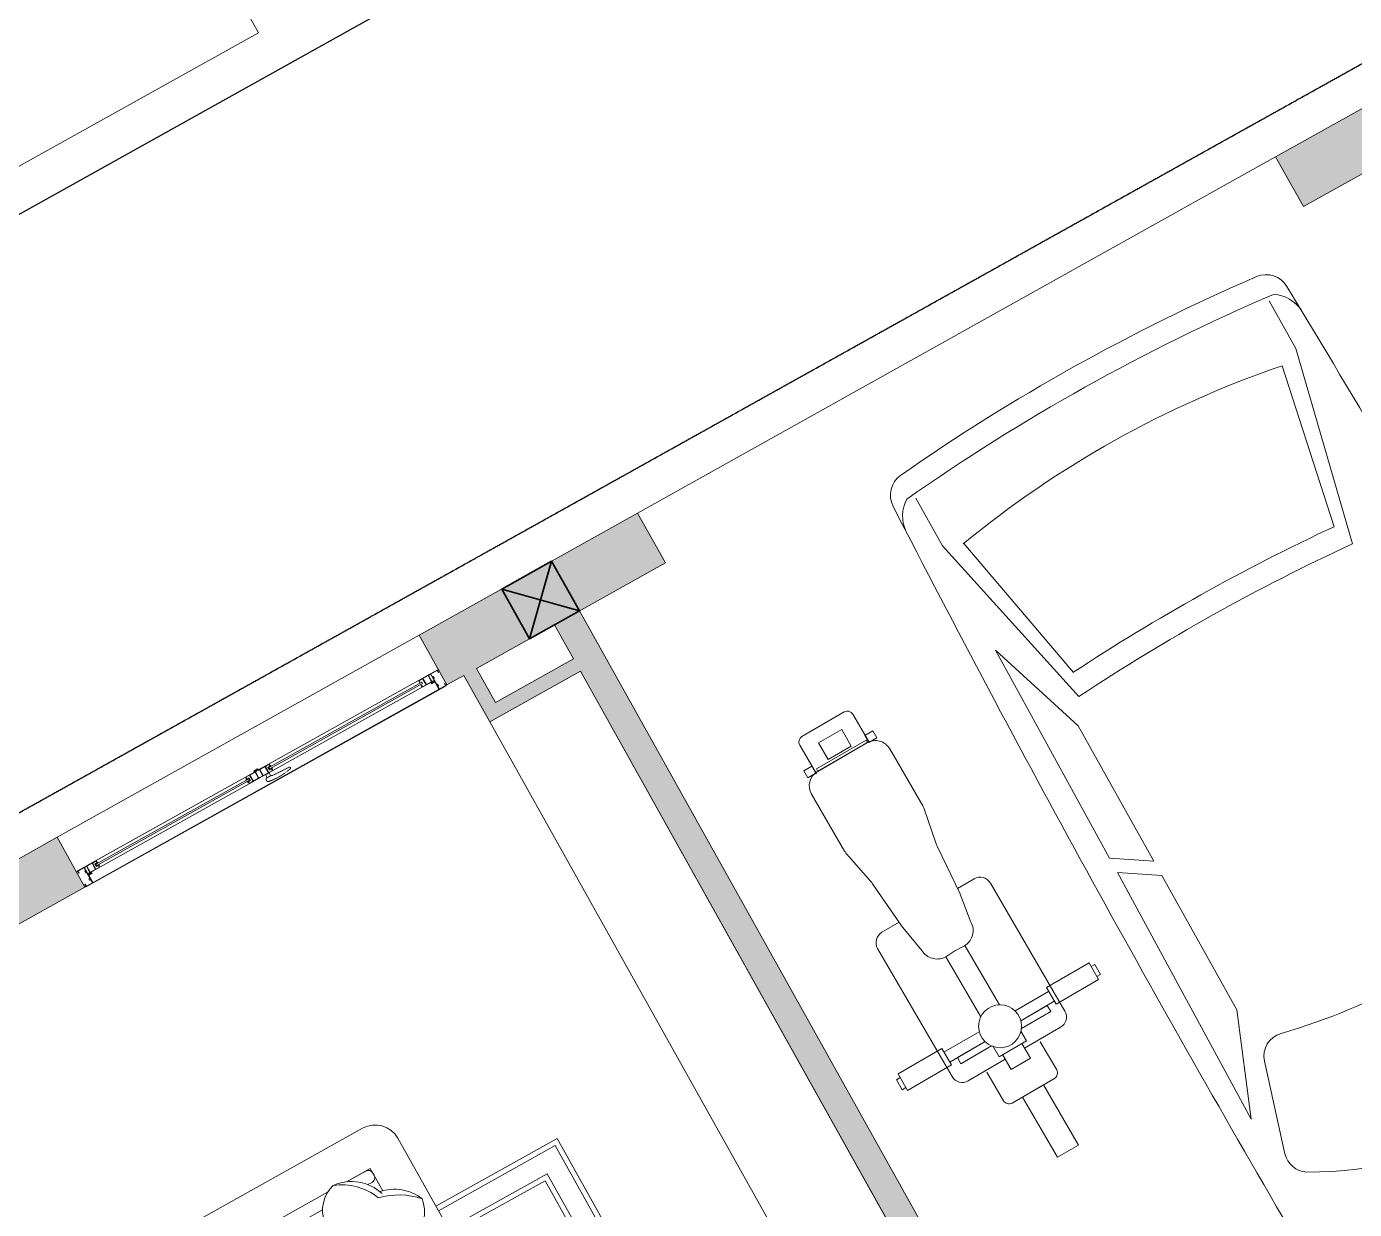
# Model space of a CAD drawing. Header units: millimetres. Extents: x 403824132 to 733479728, y 1974822364 to 2151530530.
# Drawn here: x 568773179 to 568778320, y 2063151095 to 2063155676 of the extents above; entities that cross this region are included whole.
import ezdxf

# ---------------------------------------------------------------- set-up
doc = ezdxf.new("R2010")
doc.units = ezdxf.units.MM
doc.linetypes.add('CENTER', pattern=[3, 1.5, -0.5, 0.5, -0.5])
doc.linetypes.add('HIDDEN', pattern=[0.75, 0.5, -0.25])
for name, color, linetype, lineweight in [('A-COT VACH', 2, 'Continuous', 35), ('A-HATCH', 251, 'Continuous', 5), ('boDnv', 54, 'Continuous', 25), ('E- RANH GIOI', 1, 'CENTER', 13), ('E- Tuong', 4, 'Continuous', 13), ('E-NoiThat', 32, 'Continuous', 9), ('i_Hatch', 250, 'Continuous', 13), ('LD-CUA', 146, 'Continuous', 13), ('LD-THAY', 9, 'Continuous', 13)]:
    doc.layers.add(name, color=color, linetype=linetype, lineweight=lineweight)
doc.layers.add('loKBT', color=42, linetype='Continuous')
doc.layers.add('QUYEN', color=7, linetype='Continuous')
doc.styles.add('rms', font='romans.shx', dxfattribs={"width": 0.7, "bigfont": 'vns.shx'})
doc.linetypes.add('ADL', pattern='A,0.125,-0.15,["++",rms,S=0.5,R=0,X=0,Y=-0.2245],-1.35,1.125', length=2.75)

# ---------------------------------------------------------------- blocks, each defined once
blk = doc.blocks.new('BT-01')
at = {"layer": 'E- RANH GIOI', "color": 5, "ltscale": 0.05, "true_color": 0x0000fa}
blk.add_lwpolyline([(7817633.011057521, 973557.9708671892), (7821118.305349792, 976886.1228364222), (7997537.775933203, 976804.6125764521), (8000748.965155855, 973573.9738049431), (8000595.61348106, 946074.50845045), (7997326.589338088, 942825.1649507495), (7819373.932606874, 942907.3835820169), (7816376.062353153, 946046.8015478152)], close=True, dxfattribs=at)
blk = doc.blocks.new('02PCAR01')
at = {"color": 0, "linetype": 'ByBlock'}
for p, q in [((-90.39052768432227, 26.87140577818968), (-54.3132060632254, 27.31692413403834)), ((-54.3132060632254, 27.31692413403834), (-67.49966556103323, 22.08449975347685)), ((-137.9997438427015, 26.02802630609608), (-144.9997438427015, 26.02802630609608)), ((-112.5247819854683, 20.16499277812227), (-137.9997438427015, 26.02802630609608)), ((-122.9401215569275, 26.61152007061128), (-92.48252692048048, 26.842350233243)), ((-109.2888132979967, 22.08449975347685), (-122.9401215569275, 26.61152007061128)), ((-89.35098485400906, 22.08449975347685), (-92.48252692048048, 26.842350233243)), ((-87.23477266372788, 22.08449975347685), (-90.39052768432227, 26.87140577818968)), ((-48.33139423533862, 25.72324851662847), (-60.00702973400734, 22.19852836608698)), ((-136.9130736546792, 23.49530788033076), (-115.5914849860858, 19.26288349976949)), ((-89.35098485400906, 22.08449975347685), (-109.2888132979967, 22.08449975347685)), ((-67.49966556103323, 22.08449975347685), (-87.23477266372788, 22.08449975347685)), ((-112.5133255233961, -20.10595152365045), (-137.9997438427015, -25.97197369390392)), ((-136.9130736546792, -23.35685276945196), (-115.5914849860858, -19.12442838889046)), ((-137.9997438427015, -25.97197369390392), (-144.9997438427015, -25.97197369390392))]:
    blk.add_line(p, q, dxfattribs=at)
for centre, radius, start, end in [((-145.4087945331544, 25.93781619222), 3.135129170786203, 92.11191054820023, 173.4899239594744), ((-77.24322301448002, -1914.326592704805), 1944.596564051584, 88.89024164479488, 92.01225468054943), ((-141.5738679889762, 24.61468900444811), 4.598671866932503, 94.39870535499537, 147.5288077091498), ((110.8856496775431, 0.09986506992822802), 260.7284208544678, 174.2342012638163, 185.7657987361837), ((111.8924411696164, 0.09986506992822802), 258.7568396342943, 174.0141861234871, 185.9858138765129), ((-47.46438045953186, 22.85126538426835), 3, 31.14552362731523, 106.7983717813038), ((-87.12257143773562, 0.09986506992822802), 48.72014591624971, 330.0774165555361, 29.92258344446024), ((-7.970602699153688, 0.09986506992822802), 131.0586831458064, 169.6897201036084, 190.3102798963917), ((-59.1400159582006, 19.32654523372685), 3, 106.7983717813038, 193.6630841216151), ((146.0145102396043, 0.09986506992822802), 262.311399289117, 175.797135393886, 184.2028646061139), ((147.7145241552159, 0.1035530634626411), 261.0114132064164, 175.5918764209578, 184.4407231079924), ((-142.7041877140125, 0.0998650699277732), 82.74774914337145, 347.0683172584346, 12.93168274156549), ((-145.4087945331537, -25.73808605236354), 3.135129170786203, 186.5100760405259, 267.8880894518131), ((-141.5738679889762, -24.41495886459211), 4.598671866932503, 212.4711922908502, 265.6012946450045), ((-77.24322301448638, 1914.526322844674), 1944.596564051597, 267.9877453194509, 271.1097583552053)]:
    blk.add_arc(centre, radius, start, end, dxfattribs=at)
blk = doc.blocks.new('kkkk')
h = blk.add_hatch(color=250)
edge = h.paths.add_edge_path()
edge.add_line((333058.7503477686, 105336.6100560361), (333060.2503477686, 105336.6100560361))
edge.add_line((333060.2503477686, 105336.6100560361), (333060.2503477686, 105341.6100560361))
edge.add_line((333060.2503477686, 105341.6100560361), (333061.7503477686, 105341.6100560361))
edge.add_line((333061.7503477686, 105341.6100560361), (333061.7503477686, 105371.6100560361))
edge.add_line((333061.7503477686, 105371.6100560361), (333027.5003477686, 105371.6100560361))
edge.add_line((333027.5003477686, 105371.6100560361), (333027.5003477686, 105386.6100560362))
edge.add_line((333027.5003477686, 105386.6100560362), (333022.1618856793, 105386.6100560362))
edge.add_line((333022.1618856793, 105386.6100560362), (333022.1618856793, 105383.6100560361))
edge.add_line((333022.1618856793, 105383.6100560361), (333023.6618856793, 105383.6100560361))
edge.add_line((333023.6618856793, 105383.6100560361), (333023.6618856793, 105385.1100560361))
edge.add_line((333023.6618856793, 105385.1100560361), (333026.0003477686, 105385.1100560361))
edge.add_line((333026.0003477686, 105385.1100560361), (333026.0003477686, 105378.0508778042))
edge.add_line((333026.0003477686, 105378.0508778042), (333023.6618856793, 105378.0508778042))
edge.add_line((333023.6618856793, 105378.0508778042), (333023.6618856793, 105379.5508778041))
edge.add_line((333023.6618856793, 105379.5508778041), (333022.1618856793, 105379.5508778041))
edge.add_line((333022.1618856793, 105379.5508778041), (333022.1618856793, 105376.5508778041))
edge.add_line((333022.1618856793, 105376.5508778041), (333026.0003477686, 105376.5508778041))
edge.add_line((333026.0003477686, 105376.5508778041), (333026.0003477686, 105371.6100560361))
edge.add_line((333026.0003477686, 105371.6100560361), (332991.7503477686, 105371.6100560361))
edge.add_line((332991.7503477686, 105371.6100560361), (332991.7503477686, 105341.6100560361))
edge.add_line((332991.7503477686, 105341.6100560361), (332993.2503477686, 105341.6100560361))
edge.add_line((332993.2503477686, 105341.6100560361), (332993.2503477686, 105336.6100560361))
edge.add_line((332993.2503477686, 105336.6100560361), (332994.7503477685, 105336.6100560361))
edge.add_line((332994.7503477685, 105336.6100560361), (332994.7503477685, 105341.6100560361))
edge.add_line((332994.7503477685, 105341.6100560361), (333002.2503477686, 105341.6100560361))
edge.add_line((333002.2503477686, 105341.6100560361), (333002.2503477686, 105343.1100560361))
edge.add_line((333002.2503477686, 105343.1100560361), (332993.2503477686, 105343.1100560361))
edge.add_line((332993.2503477686, 105343.1100560361), (332993.2503477686, 105370.1100560361))
edge.add_line((332993.2503477686, 105370.1100560361), (333006.8920954218, 105370.1100560361))
edge.add_arc((333010.0003477685, 105367.6396451521), 3.970410884021193, 141.5226399061715, 209.9999999996041)
edge.add_line((333006.5618710796, 105365.6544397101), (333007.8609091851, 105366.4044397101))
edge.add_arc((333010.0003477685, 105367.6396451522), 2.470410884022959, -390.0000000008324, -150.0000000000441, ccw=False)
edge.add_line((333012.1397863518, 105366.4044397101), (333013.4388244577, 105365.6544397101))
edge.add_arc((333010.0003477685, 105367.6396451521), 3.970410884017615, -29.99999999942238, 38.47736009484422)
edge.add_line((333013.1086001153, 105370.1100560362), (333040.3920954216, 105370.1100560361))
edge.add_arc((333043.5003477685, 105367.6396451521), 3.970410884021193, 141.5226399061715, 209.9999999996041)
edge.add_line((333040.0618710795, 105365.6544397101), (333041.3609091852, 105366.4044397101))
edge.add_arc((333043.5003477685, 105367.6396451522), 2.470410884022959, -390.0000000008324, -150.0000000000441, ccw=False)
edge.add_line((333045.639786352, 105366.4044397101), (333046.9388244575, 105365.6544397101))
edge.add_arc((333043.5003477685, 105367.6396451521), 3.970410884017615, -29.99999999942238, 38.47736009484422)
edge.add_line((333046.6086001155, 105370.1100560362), (333060.2503477686, 105370.1100560361))
edge.add_line((333060.2503477686, 105370.1100560361), (333060.2503477686, 105343.1100560361))
edge.add_line((333060.2503477686, 105343.1100560361), (333051.2503477687, 105343.1100560361))
edge.add_line((333051.2503477687, 105343.1100560361), (333051.2503477687, 105341.6100560361))
edge.add_line((333051.2503477687, 105341.6100560361), (333058.7503477686, 105341.6100560361))
edge.add_line((333058.7503477686, 105341.6100560361), (333058.7503477686, 105336.6100560361))
blk.add_lwpolyline([(333026.0003477686, 105378.0508778042), (333026.0003477686, 105385.1100560361), (333023.6618856793, 105385.1100560361), (333023.6618856793, 105383.6100560361), (333022.1618856793, 105383.6100560361), (333022.1618856793, 105386.6100560362), (333027.5003477686, 105386.6100560362), (333027.5003477686, 105371.6100560361), (333061.7503477686, 105371.6100560361), (333061.7503477686, 105341.6100560361), (333060.2503477686, 105341.6100560361), (333060.2503477686, 105336.6100560361), (333058.7503477686, 105336.6100560361), (333058.7503477686, 105341.6100560361), (333051.2503477687, 105341.6100560361), (333051.2503477687, 105343.1100560361), (333060.2503477686, 105343.1100560361), (333060.2503477686, 105370.1100560361), (333046.6086001155, 105370.1100560362, -0.3080097014273616), (333046.9388244575, 105365.6544397101), (333045.639786352, 105366.4044397101, 1.732050807573783), (333041.3609091852, 105366.4044397101), (333040.0618710795, 105365.6544397101, -0.3080097014276107), (333040.3920954216, 105370.1100560361), (333013.1086001153, 105370.1100560362, -0.3080097014273616), (333013.4388244577, 105365.6544397101), (333012.1397863518, 105366.4044397101, 1.732050807573783), (333007.8609091851, 105366.4044397101), (333006.5618710796, 105365.6544397101, -0.3080097014276107), (333006.8920954218, 105370.1100560361), (332993.2503477686, 105370.1100560361), (332993.2503477686, 105343.1100560361), (333002.2503477686, 105343.1100560361), (333002.2503477686, 105341.6100560361), (332994.7503477685, 105341.6100560361), (332994.7503477685, 105336.6100560361), (332993.2503477686, 105336.6100560361), (332993.2503477686, 105341.6100560361), (332991.7503477686, 105341.6100560361), (332991.7503477686, 105371.6100560361), (333026.0003477686, 105371.6100560361), (333026.0003477686, 105376.5508778041), (333022.1618856793, 105376.5508778041), (333022.1618856793, 105379.5508778041), (333023.6618856793, 105379.5508778041), (333023.6618856793, 105378.0508778042)], format="xyb", close=True)
blk = doc.blocks.new('ccccc')
h = blk.add_hatch(color=250)
h.paths.add_polyline_path([(333034.3144056356, 105325.3407150077), (333084.3144056355, 105325.3407150077), (333084.3144056355, 105326.8407150077), (333077.6940542447, 105326.8407150077), (333077.6940542447, 105353.8407150077), (333084.3144056355, 105353.8407150077), (333084.3144056355, 105355.3407150077), (333034.3144056356, 105355.3407150077), (333034.3144056356, 105346.7373347332), (333035.8144056356, 105346.7373347332), (333035.8144056356, 105353.8407150077), (333052.1347392885, 105353.8407150077), (333052.1347392885, 105326.8407150077), (333035.8144056356, 105326.8407150077), (333035.8144056356, 105333.9440952822), (333034.3144056356, 105333.9440952822)])
h.paths.add_polyline_path([(333053.6347392886, 105326.8407150077), (333053.6347392886, 105353.8407150077), (333076.1940542446, 105353.8407150077), (333076.1940542446, 105326.8407150077)], flags=16)
for p, q in [((333034.3144056356, 105346.7373347332), (333035.8144056356, 105346.7373347332)), ((333034.3144056356, 105333.9440952822), (333035.8144056356, 105333.9440952822)), ((333052.1347392885, 105353.8407150077), (333052.1347392885, 105326.8407150077)), ((333053.6347392886, 105353.8407150077), (333053.6347392886, 105326.8407150077)), ((333076.1940542446, 105353.8407150077), (333076.1940542446, 105326.8407150077)), ((333077.6940542447, 105353.8407150077), (333077.6940542447, 105326.8407150077)), ((333084.3144056355, 105355.3407150077), (333084.3144056355, 105353.8407150077)), ((333084.3144056355, 105326.8407150077), (333084.3144056355, 105325.3407150077))]:
    blk.add_line(p, q)
for points in [[(333084.3144056355, 105355.3407150077), (333034.3144056356, 105355.3407150077), (333034.3144056356, 105346.7373347332)], [(333034.3144056356, 105333.9440952822), (333034.3144056356, 105325.3407150077), (333084.3144056355, 105325.3407150077)], [(333052.1347392885, 105353.8407150077), (333035.8144056356, 105353.8407150077), (333035.8144056356, 105346.7373347332)], [(333035.8144056356, 105333.9440952822), (333035.8144056356, 105326.8407150077), (333052.1347392885, 105326.8407150077)], [(333076.1940542446, 105353.8407150077), (333053.6347392886, 105353.8407150077)], [(333084.3144056355, 105353.8407150077), (333077.6940542447, 105353.8407150077)], [(333053.6347392886, 105326.8407150077), (333076.1940542446, 105326.8407150077)], [(333077.6940542447, 105326.8407150077), (333084.3144056355, 105326.8407150077)]]:
    blk.add_lwpolyline(points)
blk = doc.blocks.new('dasdsd')
at = {"linetype": 'HIDDEN', "ltscale": 0.05}
for p, q in [((-9.569141384446992, -15.90723716295906), (-9.569141384446992, 0)), ((9.569141384446992, 0), (-9.569141384446992, 0)), ((9.569141384446992, -15.90723716294451), (9.569141384446992, 0)), ((-16.34979056974407, -18.90631077674334), (-107.8912883332232, -23.1459015282162)), ((-10.46026030555367, -16.12276114153791), (-15.45867164875381, -18.69078679804806)), ((9.569141384330578, -15.90723716295906), (-9.569141384446992, -15.90723716295906))]:
    blk.add_line(p, q, dxfattribs=at)
for centre, radius, start, end in [((-106.2585171776591, -28.09938181765028), 5.215640768237306, 108.2433054779571, 251.7566945220429), ((-40.96028682653559, 286.6360905124457), 326.6202464477597, 258.1751875100508, 278.8996242376831), ((-16.34979056974407, -16.9563107767899), 1.95, 270, 297.1926651147454), ((-9.569141384446992, -17.85723716302891), 1.95, 90, 117.1926651147453), ((9.569141384446992, -25.97958644191385), 10.07234927896024, 270, 90)]:
    blk.add_arc(centre, radius, start, end, dxfattribs=at)
blk = doc.blocks.new('fffsf')
h = blk.add_hatch(color=250)
h.paths.add_polyline_path([(333183.8310297608, 105395.8081060237), (333133.8310297608, 105395.8081060237), (333133.8310297608, 105394.3081060237), (333140.4513811519, 105394.3081060237), (333140.4513811519, 105367.3081060237), (333133.8310297608, 105367.3081060237), (333133.8310297608, 105364.3081060237), (333118.8310297608, 105364.3081060237), (333118.8310297608, 105361.3081060237), (333135.3310297608, 105361.3081060237), (333135.3310297608, 105365.8081060237), (333183.8310297608, 105365.8081060237), (333183.8310297608, 105374.4114862982), (333182.3310297608, 105374.4114862982), (333182.3310297608, 105367.3081060237), (333166.0106961079, 105367.3081060237), (333166.0106961079, 105394.3081060237), (333182.3310297608, 105394.3081060237), (333182.3310297608, 105387.2047257492), (333183.8310297608, 105387.2047257492)])
h.paths.add_polyline_path([(333164.5106961079, 105394.3081060237), (333164.5106961079, 105367.3081060237), (333141.9513811518, 105367.3081060237), (333141.9513811518, 105394.3081060237)], flags=16)
for p, q in [((333133.8310297608, 105395.8081060237), (333133.8310297608, 105394.3081060237)), ((333140.4513811519, 105394.3081060237), (333140.4513811519, 105367.3081060237)), ((333141.9513811518, 105394.3081060237), (333141.9513811518, 105367.3081060237)), ((333164.5106961079, 105394.3081060237), (333164.5106961079, 105367.3081060237)), ((333166.0106961079, 105394.3081060237), (333166.0106961079, 105367.3081060237)), ((333183.8310297608, 105387.2047257492), (333182.3310297608, 105387.2047257492)), ((333183.8310297608, 105374.4114862982), (333182.3310297608, 105374.4114862982))]:
    blk.add_line(p, q)
for points in [[(333133.8310297608, 105395.8081060237), (333183.8310297608, 105395.8081060237), (333183.8310297608, 105387.2047257492)], [(333133.8310297608, 105394.3081060237), (333140.4513811519, 105394.3081060237)], [(333141.9513811518, 105394.3081060237), (333164.5106961079, 105394.3081060237)], [(333166.0106961079, 105394.3081060237), (333182.3310297608, 105394.3081060237), (333182.3310297608, 105387.2047257492)], [(333183.8310297608, 105374.4114862982), (333183.8310297608, 105365.8081060237), (333135.3310297608, 105365.8081060237), (333135.3310297608, 105361.3081060237), (333118.8310297608, 105361.3081060237)], [(333133.8310297608, 105367.3081060237), (333133.8310297608, 105364.3081060237), (333118.8310297608, 105364.3081060237), (333118.8310297608, 105361.3081060237)], [(333140.4513811519, 105367.3081060237), (333133.8310297608, 105367.3081060237)], [(333164.5106961079, 105367.3081060237), (333141.9513811518, 105367.3081060237)], [(333182.3310297608, 105374.4114862982), (333182.3310297608, 105367.3081060237), (333166.0106961079, 105367.3081060237)]]:
    blk.add_lwpolyline(points)
blk = doc.blocks.new('*U231')
for points in [[(88.41580056528618, 82.17994154020562), (88.41580056524253, 80.6033802745078), (77.17966634732147, 80.60338027449323), (77.17966634729966, 69.39661972550675), (88.41580056521342, 69.39661972551403), (88.41580056528618, 67.82005845976528, 0.2403906807314063), (91.14311726333106, 71.99999999998546), (80.17966634737968, 71.99999999998546), (80.17966634732147, 77.99999999998543), (91.14311726327287, 77.99999999998543, 0.2403906807301442)], [(747.0841994087092, 82.17994154014741), (747.0841994087821, 80.6033802744132), (758.3203336266887, 80.60338027440594), (758.320333626674, 69.39661972541944), (747.0841994087527, 69.39661972542672), (747.0841994087092, 67.82005845970707, -0.2403906807314063), (744.3568827107155, 71.99999999992724), (755.3203336266594, 71.99999999992724), (755.3203336266157, 77.99999999993452), (744.3568827106645, 77.99999999994179, -0.2403906807301442)], [(852.9158005387505, 82.17994153920152), (852.9158005387869, 80.60338027349644), (841.6796663208733, 80.60338027346006), (841.6796663209313, 69.39661972447357), (852.9158005388452, 69.39661972450267), (852.9158005387795, 67.82005845875392, 0.2403906807314063), (855.6431172367592, 71.99999999901047), (844.6796663208077, 71.99999999896681), (844.6796663208513, 77.99999999895226), (855.6431172368026, 77.99999999898864, 0.2403906807301442)]]:
    blk.add_hatch(color=250).paths.add_polyline_path(points)
for p, q in [((797.4999999738353, 89.99999999997091), (44.50000000021828, 90.00000000004366)), ((797.4999999738208, 89.99999999991269), (88.00000000023283, 89.99999999998545)), ((88.00000000024738, 59.99999999998546), (797.4999999738353, 59.99999999989814)), ((802.4999999737263, 89.9999999988213), (1511.999999929233, 89.99999999983993)), ((1511.999999929306, 59.99999999983993), (802.4999999738063, 59.99999999880675)), ((35.00000000011642, 20), (1564.99999992935, 20))]:
    blk.add_line(p, q)
for points in [[(88.41580056528618, 82.17994154020562), (88.41580056524253, 80.6033802745078), (77.17966634732147, 80.60338027449323), (77.17966634729966, 69.39661972550675), (88.41580056521342, 69.39661972551403), (88.41580056528618, 67.82005845976528, 0.2403906807314063), (91.14311726333106, 71.99999999998546), (80.17966634737968, 71.99999999998546), (80.17966634732147, 77.99999999998543), (91.14311726327287, 77.99999999998543, 0.2403906807301443)], [(747.0841994087092, 82.17994154014741), (747.0841994087821, 80.6033802744132), (758.3203336266887, 80.60338027440594), (758.320333626674, 69.39661972541944), (747.0841994087527, 69.39661972542672), (747.0841994087092, 67.82005845970707, -0.2403906807314063), (744.3568827107155, 71.99999999992724), (755.3203336266594, 71.99999999992724), (755.3203336266157, 77.99999999993452), (744.3568827106645, 77.99999999994179, -0.2403906807301443)], [(852.9158005387505, 82.17994153920152), (852.9158005387869, 80.60338027349644), (841.6796663208733, 80.60338027346006), (841.6796663209313, 69.39661972447357), (852.9158005388452, 69.39661972450267), (852.9158005387795, 67.82005845875392, 0.2403906807314063), (855.6431172367592, 71.99999999901047), (844.6796663208077, 71.99999999896681), (844.6796663208513, 77.99999999895226), (855.6431172368026, 77.99999999898864, 0.2403906807301443)]]:
    blk.add_lwpolyline(points, format="xyb", close=True)
for points in [[(755.3203336266594, 71.99999999992724), (80.17966634737968, 71.99999999998546), (80.17966634732147, 77.99999999998543), (755.3203336266157, 77.99999999993452)], [(844.6796663209383, 71.99999999894499), (1519.820333582145, 71.9999999998545), (1519.820333582058, 77.99999999986177), (844.6796663208513, 77.99999999895226)]]:
    blk.add_lwpolyline(points, close=True)
at = {"rotation": 270}
blk.add_blockref('kkkk', (-105336.6100560361, 333081.7503477685), dxfattribs=at)
at = {"xscale": -1}
for name, p, rotation in [('ccccc', (333122.3144056175, -105265.3407150657), 359.9999999999902), ('fffsf', (-332331.3310300827, 105455.8081050878), 180.0000000001608), ('kkkk', (106936.6100559654, 333081.7503477685), 90)]:
    blk.add_blockref(name, p, dxfattribs=dict(at, rotation=rotation))
for p in [(-332286.8144056801, -105265.3407149498), (-331522.3144054107, -105265.3407159424)]:
    blk.add_blockref('ccccc', p)
at = {"xscale": -0.8000000000000002, "yscale": 0.8, "zscale": 0.8}
blk.add_blockref('dasdsd', (827.4999999738206, 59.99999999895225), dxfattribs=at)
blk = doc.blocks.new('A$C216856CC')
at = {"layer": 'E-NoiThat'}
for points in [[(176.8265157416463, 712.1105717122556), (176.8265157416463, 829.6808101832866), (217.3498374596238, 829.6808101832866), (217.3498374596238, 712.1105717122556)], [(6.899621650576591, 572.9947678148746), (6.899621650576591, 605.1742556467652), (89.91815732419491, 605.1742556467652), (89.91815732419491, 572.9947678148746)], [(293.7998850494623, 572.9947678148746), (293.7998850494623, 605.1742556467652), (379.0998043119907, 605.1742556467652), (379.0998043119907, 572.9947678148746)], [(125.1154280155897, 51.84368346631527), (125.1154280155897, 65.23188790678978), (140.7440181002021, 65.23188790678978), (140.7440181002021, 51.84368346631527)], [(142.8715956881642, 64.48827546834946), (142.8715956881642, 59.60648247599602), (239.4799063354731, 59.60648247599602), (239.4799063354731, 64.48827546834946)], [(214.6321805715561, 55.67790674418211), (214.6321805715561, 23.37311036139727), (169.3796485289931, 23.37311036139727), (169.3796485289931, 55.67790674418211)], [(244.0472099259496, 51.84368346631527), (244.0472099259496, 65.23188790678978), (259.6758000105619, 65.23188790678978), (259.6758000105619, 51.84368346631527)]]:
    blk.add_lwpolyline(points, close=True, dxfattribs=at)
for points in [[(248.0921995937824, 645.6236260533333), (248.0921995937824, 701.5460091903806, 0.4142135623730951), (237.5921995863318, 712.0460091903806), (155.1982795074582, 712.0460091903806, 0.4142135623730951), (144.6982795074582, 701.5460091903806)], [(144.6982795074582, 701.5460091903806), (144.6982795074582, 646.7258046343923, 0.4142135623730951)], [(172.8966213539242, 642.6126736775037), (102.9127910807728, 642.6126736775037, 0.4142135623730911), (82.91279108822346, 622.6126736849546)], [(248.7887754589319, 353.037545979023), (282.6611625626683, 353.037545979023, 0.4142135623730951), (302.6611625626683, 373.0375459715723), (302.6611625626683, 622.6126736849546, 0.4142135623730951), (282.6611625626683, 642.6126736775037), (210.4944104701281, 642.6126736775037, 0.5203090180313238)], [(82.91279108822346, 622.6126736849546), (82.91279108822346, 373.0375459715723, 0.4142135623730951), (102.9127910807728, 353.037545979023), (135.3773780912161, 353.037545979023, 0.5261908583440305)], [(192.083076775074, 64.23520491272211), (143.8525915667414, 64.23520491272211, -0.4142135623730951), (115.8525915667414, 92.23520491272212), (115.8525915667414, 203.2213668897748, -0.0494171127129424), (116.3969490528106, 208.7156997993588), (128.6139365136623, 269.7650110945105, 0.0410653586469262), (129.1427349820732, 274.3260364606976), (136.1650006398558, 362.9811720773578, 0.0083348399131869), (136.1805596575141, 363.9144796207547), (144.311625920236, 413.3386121243238, -0.2064210789871421), (153.0919918492436, 433.7004800662398), (154.5149080455303, 435.0435753315686, -0.1914251699310122), (173.7345421165228, 442.6817073971034), (192.083076775074, 441.6948159411547, -0.1968497008107236)], [(192.083076775074, 64.23520491272211), (240.3135619834066, 64.23520491272211, 0.4142135623730951), (268.3135619834065, 92.23520491272212), (268.3135619834065, 203.2213668897748, 0.0494171127129424), (267.7692044973373, 208.7156997993588), (255.5522170364857, 269.7650110945105, -0.0410653586469262), (255.0234185680747, 274.3260364606976), (248.0011529102922, 362.9811720773578, -0.0083348399131869), (247.9855938926339, 363.9144796207547), (239.8545276224613, 413.3386121243238, 0.2064210789871421), (231.0741616934538, 433.7004800662398), (229.6512455046177, 435.0435753315686, 0.1914251699310122), (210.4316114261747, 442.6817073971034), (192.083076775074, 441.6948159411547, 0.1968497008107236)], [(243.7502045035362, 66.42220956087111), (243.7502045035362, 10.49982642382383, -0.4142135623730951), (233.2502044960857, -0.0001735836267471), (150.8562844246626, -0.0001735836267471, -0.4142135623730951), (140.356284417212, 10.49982642382383)], [(140.356284417212, 10.49982642382383), (140.356284417212, 65.32003097236156, -0.4142135623730951)]]:
    blk.add_lwpolyline(points, format="xyb", dxfattribs=at)
for points in [[(172.8966213539242, 633.468330591917), (172.8966213539242, 662.4380327165128), (210.4944104701281, 662.4380327165128), (210.4944104701281, 633.468330591917)], [(163.7406066209078, 633.468330591917), (163.7406066209078, 614.6957485452292)], [(217.3104570806026, 612.6409727111458), (217.3104570806026, 633.468330591917), (163.7406066209078, 633.468330591917)], [(103.7996884435415, 599.5774739906193), (103.7996884435415, 611.4514956995845), (161.0328559726475, 611.4514956995845)], [(219.2007202208042, 611.4514956995845), (278.7725856825709, 611.4514956995845), (278.7725856825709, 599.5774739906193), (224.987880602479, 599.5774739906193)], [(0.0001914501190186, 580.2900148108602), (0.0001914501190186, 599.4778056889772), (6.899621650576591, 599.4778056889772)], [(89.91815732419491, 599.4778056889772), (155.2182724252343, 599.4778056889772)], [(155.2456955909729, 599.5774739906193), (103.7996884435415, 599.5774739906193)], [(225.015303760767, 599.4778056889772), (293.7998850494623, 599.4778056889772)], [(379.0998043119907, 599.4778056889772), (386.5550962910056, 599.4778056889772), (386.5550962910056, 580.2900148108602), (379.0998043119907, 580.2900148108602)], [(6.899621650576591, 580.2900148108602), (0.0001914501190186, 580.2900148108602)], [(155.2432295680046, 580.2900148108602), (89.91815732419491, 580.2900148108602)], [(210.4944104701281, 560.0322435125709), (210.4944104701281, 442.6816369816661)], [(293.7998850494623, 580.2900148108602), (224.9903466254473, 580.2900148108602)], [(172.8966213539242, 442.6691668927667), (172.8966213539242, 558.1087501570581)]]:
    blk.add_lwpolyline(points, dxfattribs=at)
blk.add_circle((190.1167880967259, 589.9292857572436), 36.18121928078062, dxfattribs=at)
blk = doc.blocks.new('COT220')
at = {"layer": 'i_Hatch'}
h = blk.add_hatch(color=256, dxfattribs=at)
h.dxf.hatch_style = 1
h.paths.add_polyline_path([(-124343785.6764652, 101818213.3575816), (-124343565.6764652, 101818213.3575816), (-124343565.6764652, 101818433.3575816), (-124343785.6764652, 101818433.3575816)])
at = {"layer": 'A-COT VACH'}
for p, q in [((-124343785.6764652, 101818433.3575816), (-124343565.6764652, 101818213.3575816)), ((-124343785.6764652, 101818213.3575816), (-124343565.6764652, 101818433.3575816))]:
    blk.add_line(p, q, dxfattribs=at)
blk.add_lwpolyline([(-124343785.6764652, 101818213.3575816), (-124343565.6764652, 101818213.3575816), (-124343565.6764652, 101818433.3575816), (-124343785.6764652, 101818433.3575816)], close=True, dxfattribs=at)
blk = doc.blocks.new('LUOICOT A-BT2')
at = {"layer": 'E- Tuong'}
blk.add_blockref('COT220', (131378670.6949603, -100973722.6225808), dxfattribs=at)
blk = doc.blocks.new('sâssgsgsg')
at = {"layer": 'E-NoiThat'}
for p, q in [((7036333.00039451, 846235.1082182481), (7036333.000394378, 849725.9273127228)), ((7036869.000394376, 849725.9273127228), (7036333.000394378, 849725.9273127228)), ((7036333.000394378, 849725.9273127228), (7036869.000394376, 849725.9273127228)), ((7036353.000394507, 846255.1082182478), (7036353.000394378, 849705.9273127225)), ((7036353.000394378, 849705.9273127225), (7036869.000394376, 849705.9273127225)), ((7036433.000394509, 846335.1082182478), (7036433.000394378, 849625.9273127223)), ((7036433.000394378, 849625.9273127223), (7036869.000394376, 849625.9273127223)), ((7036453.000394507, 846355.1082182478), (7036453.000394378, 849605.9273127223)), ((7036453.000394378, 849605.9273127223), (7036869.000394376, 849605.9273127223))]:
    blk.add_line(p, q, dxfattribs=at)
blk.add_lwpolyline([(7036869.000394375, 849426.0635205688, 0.4142135623730966), (7036969.000394378, 849326.0635205688), (7037569.000394376, 849326.0635205688, 0.4142135623730688), (7037619.000394376, 849376.0635205688, 0.4142135623730998), (7037669.000394376, 849326.0635205688), (7038169.000394375, 849326.0635205688, 0.4142135623730955), (7038219.000394378, 849376.0635205688, 0.4142135623730851), (7038269.000394379, 849326.0635205688), (7038869.000394378, 849326.0635205688, 0.4142135623730955), (7038969.000394375, 849426.0635205688), (7038969.000394375, 850026.0635205688, 0.4142135623730998), (7038869.000394378, 850126.0635205688), (7036969.000394378, 850126.0635205688, 0.4142135623730966), (7036869.000394375, 850026.0635205688)], format="xyb", close=True, dxfattribs=at)
for points in [[(7036900.822140737, 849776.5364591808, -0.1477298758543702), (7037046.957810538, 849862.4665208043, -0.2133427585932454), (7037175.901002497, 849988.4972551645, -0.1786618101816585)], [(7037026.769031838, 849869.3149963947, -0.30666349490175), (7037175.901002497, 849988.4972551645, -0.3063299663357472), (7037273.324797737, 849879.652533132, 0.8728471598091934)], [(7037057.156197622, 849926.0635205688), (7037039.000394378, 849926.0635205688, -0.4142135623730951), (7037019.000394378, 849946.0635205688), (7037019.000394378, 849956.063520569, -0.4142135623730951), (7037039.000394378, 849976.0635205688)], [(7037039.000394378, 849976.0635205688), (7037124.18651943, 849976.0635205688, -0.4142135623730951)], [(7037207.368385288, 849976.0635205688), (7037599.000394378, 849976.0635205688, -0.4142135623730951), (7037619.000394376, 849956.063520569), (7037619.000394376, 849946.0635205688, -0.4142135623730995), (7037599.000394378, 849926.0635205688), (7037257.715322229, 849926.0635205688, -0.4142135623730951)], [(7037044.092389883, 849650.5057248208, -0.3567723648219203), (7036900.822140737, 849776.5364591808, -0.2495420503229877), (7037030.638134168, 849880.3964981621, 9.616880347716284)]]:
    blk.add_lwpolyline(points, format="xyb", dxfattribs=at)
blk.add_lwpolyline([(7037019.000394378, 849877.801620129), (7037019.000394378, 849976.0635205688), (7037124.18651943, 849976.0635205688)], dxfattribs=at)
blk = doc.blocks.new('TANG 1 BT2')
at = {"layer": 'A-HATCH'}
h = blk.add_hatch(color=256, dxfattribs=at)
h.dxf.hatch_style = 1
h.paths.add_polyline_path([(7034885.016477197, 743949.9895622452), (7031305.001144093, 743949.9993957093), (7031305.000357582, 743949.9986092001), (7031305.000357582, 743729.9986091999), (7031085.000360887, 743729.9986091999), (7031085.000377658, 742614.9627019184), (7031305.000360774, 742614.9627019184), (7031305.000360774, 743129.9983872522), (7031509.983739295, 743129.9983872522), (7031509.983736716, 743729.988434803), (7034885.006205329, 743729.9884605338), (7034885.016477197, 743729.9987324029)])
h.paths.add_polyline_path([(7031454.98373906, 743184.9983872523), (7031305.000360775, 743184.9983872523), (7031305.000360774, 743729.9884332322), (7031454.983736717, 743729.9884343816)], flags=16)
h.paths.add_polyline_path([(7035285.000362367, 743949.9884635829), (7034885.016477197, 743949.9895622452), (7034885.016477197, 743729.9884605338), (7035285.000362367, 743729.9884635832)])
h.paths.add_polyline_path([(7039684.99018249, 743949.9986090956), (7037685.000362367, 743949.9986090956), (7037685.000362367, 743729.9986090956), (7039684.99018249, 743729.9986090956)])
h.paths.add_polyline_path([(7039904.992526473, 743729.9962651127), (7039904.990182487, 743729.9986090956), (7039684.99018249, 743729.9986090956), (7039684.995308442, 743230.0043080507), (7039904.9951996, 743230.0043080507)])
h.paths.add_polyline_path([(7039905.000391372, 742030.0043080507), (7039685.000391375, 742030.0043080507), (7039684.990393587, 740900.0131716445), (7039684.99039356, 740994.901809001), (7039904.990393559, 740994.9018074184)])
h.paths.add_polyline_path([(7039904.990253915, 739794.9018074183), (7039684.990461097, 739794.901809001), (7039684.990455665, 739250.0079023986), (7039904.990186377, 739250.0079023986)])
h.paths.add_polyline_path([(7039684.990186378, 739250.007922022), (7037635.004339377, 739250.013376742), (7037634.946542817, 739590.0133771795), (7037525.005135722, 739590.0150350961), (7037525.007018037, 738162.4950877747), (7037745.007018037, 738162.4950877747), (7037745.004648698, 739030.0139953161), (7039684.990186378, 739030.0085229708)])
h.paths.add_polyline_path([(7040124.925166259, 739450.0348438494), (7039904.990186377, 739450.0397942776), (7039904.990186377, 739250.0079023986), (7039904.990186377, 739030.0079023986), (7039684.990186378, 739030.0079023986), (7039562.467362756, 739030.0082872063), (7039562.462587025, 738810.048940668), (7040124.909244117, 738810.0349207189)])
h.paths.add_polyline_path([(7034885.016481191, 739140.0079063979), (7034105.000463389, 739140.0146268981), (7034105.000458183, 739250.0146295009), (7033995.000458181, 739250.0146242934), (7033995.000463388, 739140.0146138512), (7031305.000361502, 739140.0146138087), (7031305.000361502, 739030.014613809), (7031865.000353775, 739030.0146138206), (7031865.000353719, 738029.8988647382), (7032085.000353837, 738029.8988647382), (7032085.00035384, 739030.0146138241), (7034885.016481191, 739030.0080258101)])
h.paths.add_polyline_path([(7034105.000411797, 740450.0146169773), (7031305.000360778, 740450.0146408022), (7031305.000360774, 741814.9627019184), (7031085.000389695, 741814.9627019181), (7031085.000428975, 739250.007902503), (7031305.00036076, 739250.007902503), (7031305.000360767, 740340.0146397138), (7033995.000406576, 740340.0146397067), (7033995.000420305, 740050.0146242934), (7034105.000420306, 740050.0146295009), (7034105.000411782, 740230.0144501548)])
h.paths.add_polyline_path([(7032084.979888832, 736229.8988693275), (7031864.97988883, 736229.8988693275), (7031865.000316807, 735229.9882957052), (7031304.990203068, 735229.9882958824), (7031304.990203068, 735119.9882959515), (7031455.011420853, 735119.9882998263), (7031455.011420853, 734774.9723907056), (7031305.000620672, 734774.9723907056), (7031305.000452586, 735009.9882221747), (7031304.990203068, 735009.9984716921), (7031085.000584539, 735009.9984716921), (7031085.000930129, 734609.988422782), (7031305.000738667, 734609.988422782), (7031305.000660008, 734719.972390706), (7031510.011420853, 734719.9723907056), (7031510.011420853, 735119.9883012469), (7033974.947972811, 735119.9984178026), (7033974.947967128, 735229.9984521626), (7032085.000316926, 735229.9882956705)])
h.paths.add_polyline_path([(7034885.006322771, 735009.9985949098), (7034885.006322771, 735119.9985949097), (7034774.947972809, 735119.9984716825), (7034774.947967128, 735229.9984644003), (7034885.006322771, 735229.9966823448), (7034885.006322771, 735229.9985949098), (7035105.006322772, 735229.9985949098), (7035395.000362367, 735229.9884245695), (7035395.000362367, 735009.9884245624), (7034995.006322802, 735009.9985988338)])
h.paths.add_polyline_path([(7034995.006322802, 735009.9985988338), (7034885.006322771, 735009.9985949098), (7034885.006322771, 729329.5131336151), (7034995.011618304, 729329.5131336151), (7034995.011481138, 729479.5025916767), (7035339.997102489, 729479.5067647197), (7035339.997102489, 729329.5131336151), (7034505.00528422, 729329.5131336151), (7034505.005471215, 729109.5131336151), (7035470.095056759, 729109.5057209823), (7035470.098071593, 729329.5057209823), (7035394.997102488, 729329.5131336153), (7035394.997102488, 729534.5067571229), (7034995.011430843, 729534.5025916727)])
h.paths.add_polyline_path([(7039684.980028003, 735229.9984716028), (7037745.004308376, 735229.9984716028), (7037745.007173102, 735962.4950877748), (7037525.007173101, 735962.4950877748), (7037525.003605383, 735009.9907501462), (7039684.969881094, 735009.9883246938), (7039684.980028003, 735009.9984716027)])
h.paths.add_polyline_path([(7040124.905426771, 735449.9980062945), (7039562.416944069, 735449.9980256031), (7039562.416944146, 735229.9984716028), (7039684.980028003, 735229.9984716028), (7039904.980028003, 735229.9984716028), (7039904.980028003, 735009.9984716027), (7039904.980028003, 734810.012155812), (7040124.905427122, 734810.0121559816)])
h.paths.add_polyline_path([(7039904.980028003, 735009.9984716027), (7039684.980028049, 735009.9984716027), (7039684.980028046, 734609.9822214859), (7039904.980028003, 734609.9822230682)])
h.paths.add_polyline_path([(7039904.980026842, 733409.9822230681), (7039684.980026846, 733409.9822214859), (7039684.980028005, 731579.9954374569), (7039794.976988898, 731469.9984765647), (7039904.979991221, 731580.001478889)])
h.paths.add_polyline_path([(7039904.976988898, 731359.9954315673), (7039904.976988898, 731359.9984765649), (7039684.976988898, 731359.9984765649), (7039684.976988898, 731451.1027296806), (7039190.087713758, 730956.0622360201), (7039345.674967187, 730800.5225093566)])
h.paths.add_polyline_path([(7031305.004382191, 730524.4908108282), (7031085.004382966, 730524.4908108282), (7031085.004382966, 733809.988422782), (7031305.001650558, 733809.988422782)])
h.paths.add_polyline_path([(7031305.004382995, 729724.4908108279), (7031085.000394389, 729724.4908108279), (7031085.005414292, 729109.5130103676), (7031685.00386124, 729109.5126124702), (7031685.004047885, 729329.5142372773), (7031305.004382995, 729329.5145158595)])
h.paths.add_polyline_path([(7037655.168855176, 729109.5028907654), (7037435.168855175, 729109.5028907654), (7037070.095058277, 729109.4954731708), (7037070.098073107, 729329.4954731708), (7037435.168855175, 729329.5028857419), (7037435.168855175, 729329.5028907657), (7037564.025228665, 729329.5028907657), (7038058.889701667, 729824.5185747115), (7038214.476955099, 729668.9788480487), (7037655.168855176, 729109.4998457681)])
at = {"layer": 'E- Tuong'}
for p, q in [((7034885.006322771, 735119.9985949097), (7034885.006322771, 729329.5131336151)), ((7034995.011430843, 729534.5025916725), (7034995.006322798, 735010.0017716213)), ((7035394.997102488, 729534.5067571229), (7034995.009480226, 729534.5025916524)), ((7035394.997102488, 729329.5067571229), (7035394.997102488, 729534.5067571229)), ((7035339.997102489, 729479.5067647197), (7034995.00947263, 729479.5025916523)), ((7034995.011618298, 729329.5213378506), (7034995.011481138, 729479.5025916769)), ((7035339.997102489, 729329.5131336151), (7035339.997102489, 729479.5067647197)), ((7031305.004382995, 729329.5145158595), (7031685.004047888, 729329.5142372773)), ((7031685.004047885, 729329.5142372773), (7031685.00386124, 729109.5126124702)), ((7034505.005471215, 729109.5131336151), (7034505.00528422, 729329.5131336151)), ((7034505.00528422, 729329.5131336151), (7035339.997102489, 729329.5131336151)), ((7035394.997102488, 729329.5131336153), (7035470.098071593, 729329.5057209823)), ((7035470.098071593, 729329.5057209823), (7035470.095056759, 729109.5057209823)), ((7037070.098073107, 729329.4954731708), (7037070.095058277, 729109.4954731708)), ((7037435.171894282, 729329.5028858035), (7037070.098073107, 729329.4954731708)), ((7031085.005414292, 729109.5130103676), (7031685.00386124, 729109.5126124702)), ((7034505.005471215, 729109.5131336151), (7035470.095056759, 729109.5057209823)), ((7037435.171894282, 729109.5028858035), (7037070.095058277, 729109.4954731708))]:
    blk.add_line(p, q, dxfattribs=at)
at = {"layer": 'E-NoiThat'}
blk.add_lwpolyline([(7035395.000362367, 735009.9884245624), (7035395.000311141, 729534.499587252), (7034995.006271574, 729534.5097615236), (7034995.006322802, 735009.9985988338)], close=True, dxfattribs=at)
at = {"layer": 'LD-THAY'}
blk.add_line((7031685.003861227, 729109.5131338476), (7034505.005471215, 729109.5131336151), dxfattribs=at)
blk.add_lwpolyline([(7037070.098210273, 729329.5048104828), (7037070.095195443, 729109.5048169172), (7035470.095193935, 729109.5157799445), (7035470.098208767, 729329.5157735102)], close=True, dxfattribs=at)
at = {"layer": 'E- Tuong', "xscale": -1, "rotation": 180}
blk.add_blockref('sâssgsgsg', (-380.0203665047884, 1580790.884408842), dxfattribs=at)
at = {"layer": 'E-NoiThat', "xscale": -30.03147058763129, "yscale": 30.03147058763129, "zscale": 30.03147058763129, "rotation": 270}
blk.add_blockref('02PCAR01', (7032758.120097489, 733937.3197508542), dxfattribs=at)
at = {"layer": 'i_Hatch', "color": 252, "transparency": 33554687}
blk.add_blockref('LUOICOT A-BT2', (9.313225746154785e-10, -115381.2218621764), dxfattribs=at)
at = {"layer": 'LD-CUA', "rotation": 179.9992148310557}
blk.add_blockref('*U231', (7037070.098503329, 729351.0047708681), dxfattribs=at)
at = {"layer": 'QUYEN', "xscale": 2.290036805996602, "yscale": 2.290036805996602, "zscale": 2.290036805996602, "rotation": 0.9809397545371328}
blk.add_blockref('A$C216856CC', (7033837.665735961, 730162.2405196441), dxfattribs=at)
blk = doc.blocks.new('MB TANG 1 BT2')
at = {"layer": 'LD-THAY', "xscale": 1.000536784354254, "yscale": 1.000536784354254, "zscale": 1.000536784354254, "rotation": 0.02648139157140904}
blk.add_blockref('TANG 1 BT2', (-3429.394713163376, -3650.686280727386), dxfattribs=at)

msp = doc.modelspace()

# ---------------------------------------------------------------- linework, layer by layer
at = {"layer": 'boDnv', "color": 10, "linetype": 'ADL', "ltscale": 0.25, "elevation": 0.2756072640632745}
msp.add_lwpolyline([(568765779.610989, 2063145733.70118), (568778890.6790695, 2063119519.305381), (568784695.8562664, 2063117729.68981), (568942167.8100953, 2063205598.237274), (568943898.551038, 2063211639.9284), (568929767.1026877, 2063237272.555917), (568923766.0739524, 2063238991.648454), (568767679.3328867, 2063151896.04265)], close=True, dxfattribs=at)
at = {"layer": 'E- RANH GIOI', "color": 5, "ltscale": 0.05, "true_color": 0x0000fa}
msp.add_line((568780223.1084442, 2063156578.707878, -0.06890181601581863), (568770301.1944065, 2063151041.329842, -0.06890181601581863), dxfattribs=at)
msp.add_line((568780223.1084442, 2063156578.707878, -0.06890181601581863), (568770301.1944065, 2063151041.329842, -0.06890181601581863), dxfattribs=at)
at = {"layer": 'LD-THAY'}
for p, q in [((568774077.0445042, 2063155652.126381, -0.06890181601581863), (568767528.253561, 2063151997.314903, -0.06890181601581863)), ((568767528.253561, 2063151997.314903, -0.06890181601581863), (568774077.0445042, 2063155652.126381, -0.06890181601581863)), ((568774077.0445042, 2063155652.126381, -0.06890181601581863), (568767528.253561, 2063151997.314903, -0.06890181601581863)), ((568767528.253561, 2063151997.314903, -0.06890181601581863), (568774077.0445042, 2063155652.126381, -0.06890181601581863))]:
    msp.add_line(p, q, dxfattribs=at)
at = {"layer": 'LD-THAY', "elevation": -0.06890181601581863}
msp.add_lwpolyline([(568768872.7173996, 2063137796.545097), (568764944.8165417, 2063145645.079559), (568767027.0560951, 2063152406.650337), (568773783.8189907, 2063156177.530052), (568774077.0445042, 2063155652.126381)], dxfattribs=at)
msp.add_lwpolyline([(568768872.7173996, 2063137796.545097), (568764944.8165417, 2063145645.079559), (568767027.0560951, 2063152406.650337), (568773783.8189907, 2063156177.530052), (568774077.0445042, 2063155652.126381)], dxfattribs=at)

# ---------------------------------------------------------------- block references
at = {"layer": 'LD-THAY', "xscale": 1.002815807033481, "yscale": 1.002815807033481, "zscale": 1.002815807033481, "rotation": 209.1656998412071}
msp.add_blockref('MB TANG 1 BT2', (574579157.162178, 2067230078.743629, -0.06890181601581863), dxfattribs=at)
msp.add_blockref('MB TANG 1 BT2', (574579157.162178, 2067230078.743629, -0.06890181601581863), dxfattribs=at)
at = {"layer": 'loKBT', "xscale": 1.003354102868896, "yscale": 1.003354102868896, "zscale": 1.003354102868896, "rotation": 29.19218123277868}
msp.add_blockref('BT-01', (562396780.9422703, 2058467374.467201, -0.06890181601581863), dxfattribs=at)
msp.add_blockref('BT-01', (562396780.9422703, 2058467374.467201, -0.06890181601581863), dxfattribs=at)

doc.saveas('drawing.dxf')
